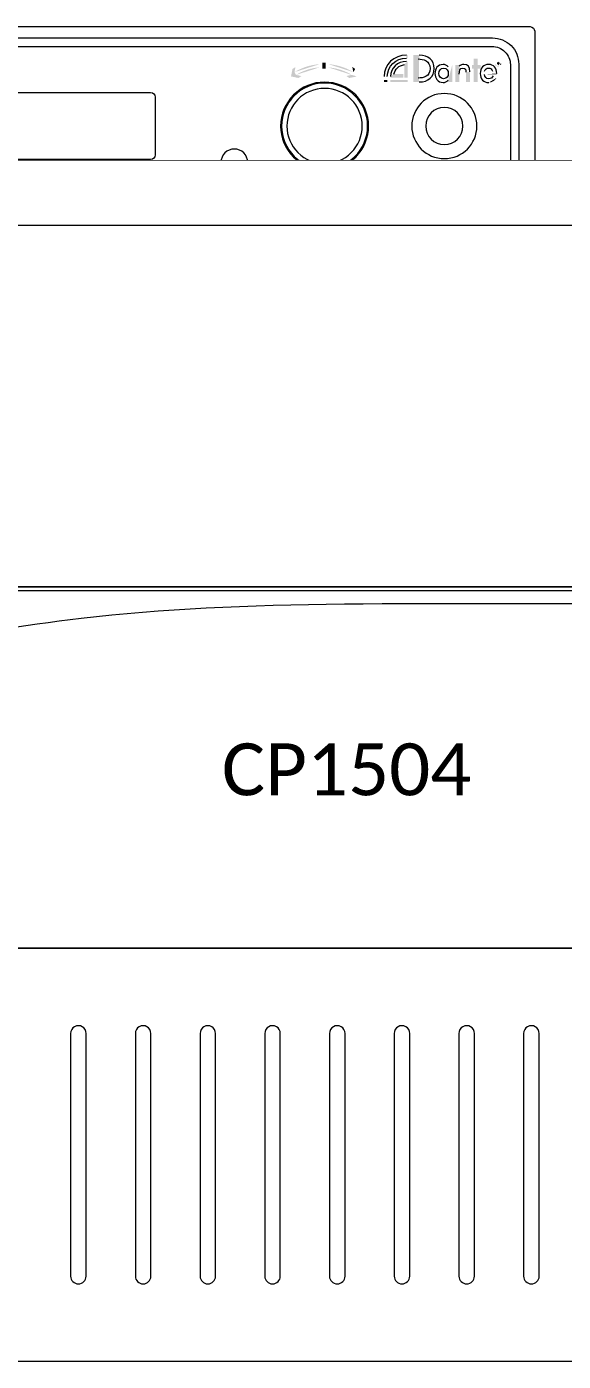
# Model space of a CAD drawing. Header units: millimetres. Extents: x -71336 to -33468, y -26189 to 22712.
# Drawn here: x -34188.4 to -34122.5, y -5815.4 to -5651.2 of the extents above; entities that cross this region are included whole.
import ezdxf
from ezdxf.enums import TextEntityAlignment as Align

# ---------------------------------------------------------------- set-up
doc = ezdxf.new("R2010")
doc.units = ezdxf.units.MM
doc.set_wipeout_variables(frame=1)
doc.layers.add('SC - Equipment', color=7, linetype='Continuous', lineweight=13)
doc.layers.add('SC - Rack Layout - U-guides and centreline', color=5, linetype='Continuous', lineweight=13, plot=False)
doc.styles.add('ARIAL', font='arial.ttf')
doc.styles.add('CALIBRI', font='calibri.ttf')

# ---------------------------------------------------------------- blocks, each defined once
blk = doc.blocks.new('*U199')
at = {"layer": 'SC - Rack Layout - U-guides and centreline', "ltscale": 5}
blk.add_lwpolyline([(-300, 0), (300, 0)], dxfattribs=at)
blk = doc.blocks.new('*U200')
at = {"layer": 'SC - Rack Layout - U-guides and centreline', "color": 0, "linetype": 'ByBlock', "lineweight": -2, "transparency": 16777216}
for p in [(0, 88.9), (0, 44.45), (0, 0)]:
    blk.add_blockref('*U199', p, dxfattribs=at)
blk = doc.blocks.new('*U201')
at = {"layer": 'SC - Equipment'}
for p, q in [((-245.364, 50.8), (244.4623, 50.8)), ((114.3254, 40.3225), (114.3254, 10.4775)), ((116.2304, 10.4775), (116.2304, 40.3225)), ((122.2756, 40.3225), (122.2756, 10.4775)), ((124.1806, 10.4775), (124.1806, 40.3225)), ((130.2258, 40.3225), (130.2258, 10.4775)), ((132.1308, 10.4775), (132.1308, 40.3225)), ((138.176, 40.3225), (138.176, 10.4775)), ((140.081, 10.4775), (140.081, 40.3225)), ((146.1262, 40.3225), (146.1262, 10.4775)), ((148.0312, 10.4775), (148.0312, 40.3225)), ((154.0764, 40.3225), (154.0764, 10.4775)), ((155.9814, 10.4775), (155.9814, 40.3225)), ((162.0266, 40.3225), (162.0266, 10.4775)), ((163.9316, 10.4775), (163.9316, 40.3225)), ((169.9768, 40.3225), (169.9768, 10.4775)), ((171.8818, 10.4775), (171.8818, 40.3225)), ((-276.352, 0), (276.352, 0)), ((109.56379, 0), (115.91379, 0))]:
    blk.add_line(p, q, dxfattribs=at)
for centre, start, end in [((115.2779, 40.3225), 359.999983, 179.999991), ((123.2281, 40.3225), 359.999983, 179.999991), ((131.1783, 40.3225), 359.999983, 179.999991), ((139.1285, 40.3225), 359.999983, 179.999991), ((147.0787, 40.3225), 359.999983, 179.999991), ((155.0289, 40.3225), 359.999983, 179.999991), ((162.9791, 40.3225), 359.999983, 179.999991), ((170.9293, 40.3225), 359.999983, 179.999991), ((115.2779, 10.4775), 179.999991, 359.999983), ((123.2281, 10.4775), 179.999991, 359.999983), ((131.1783, 10.4775), 179.999991, 359.999983), ((139.1285, 10.4775), 179.999991, 359.999983), ((147.0787, 10.4775), 179.999991, 359.999983), ((155.0289, 10.4775), 179.999991, 359.999983), ((162.9791, 10.4775), 179.999991, 359.999983), ((170.9293, 10.4775), 179.999991, 359.999983)]:
    blk.add_arc(centre, 0.9525, start, end, dxfattribs=at)
at = {"ltscale": 5, "style": 'ARIAL', "flags": 1}
blk.add_attdef('UNITS', (470.5, 46), '', height=9.73997, dxfattribs=at)
blk = doc.blocks.new('BLUESTREAM DA44U')
at = {"layer": 'SC - Equipment', "transparency": 33554559}
h = blk.add_hatch(color=256, dxfattribs=at)
h.paths.add_polyline_path([(33.55, 19.43, 0.118009), (30.64, 18.5)], flags=0)
h.paths.add_polyline_path([(30.64, 18.5), (31.3, 18.36), (30.94, 18.12), (30.02, 18.31), (30.21, 19.23), (30.57, 19.47), (30.45, 18.84)], flags=0)
h.paths.add_polyline_path([(33.55, 19.82, 0.118615), (30.45, 18.84)], flags=0)
h = blk.add_hatch(color=256, dxfattribs=at)
h.paths.add_polyline_path([(38.11, 18.31), (37.19, 18.12), (36.82, 18.36), (37.48, 18.5)], flags=0)
h.paths.add_polyline_path([(37.48, 18.5, 0.116605), (34.61, 19.42)], flags=0)
h.paths.add_polyline_path([(34.61, 19.42), (34.61, 19.82)], flags=0)
h.paths.add_polyline_path([(37.68, 18.84, 0.117517), (34.61, 19.82)], flags=0)
h = blk.add_hatch(color=256, dxfattribs=at)
h.paths.add_polyline_path([(41.85, 18.17), (41.85, 18.32)], flags=0)
h.paths.add_polyline_path([(44.2, 20.55), (44.34, 20.55), (44.34, 20.94), (44.2, 20.94)], flags=0)
h.paths.add_polyline_path([(41.46, 18.32), (41.46, 18.17)], flags=0)
h = blk.add_hatch(color=256, dxfattribs=at)
h.paths.add_polyline_path([(42.25, 18.32), (42.25, 18.17), (43.81, 18.17), (43.81, 18.59), (42.66, 18.59)], flags=0)
h.paths.add_polyline_path([(43.95, 19.77), (43.95, 18.59), (43.95, 18.59), (43.95, 18.17), (44.34, 18.17), (44.34, 20.16)], flags=0)
h = blk.add_hatch(color=256, dxfattribs=at)
h.paths.add_polyline_path([(45.57, 20.46), (45.65, 20.46)], flags=0)
h.paths.add_polyline_path([(45.65, 18.11), (45.57, 18.11)], flags=0)
h.paths.add_polyline_path([(45.77, 20.93), (45.05, 20.93), (45.05, 17.63), (45.76, 17.63)], flags=0)
h = blk.add_hatch(color=256, dxfattribs=at)
h.paths.add_polyline_path([(49.33, 19.72), (49.33, 19.49)], flags=0)
h.paths.add_polyline_path([(49.33, 17.85), (49.33, 17.63), (49.83, 17.63), (49.83, 19.72)], flags=0)
h = blk.add_hatch(color=256, dxfattribs=at)
h.paths.add_polyline_path([(50.7, 19.56), (50.7, 19.72), (50.21, 19.72), (50.21, 17.63), (50.7, 17.63), (50.7, 18.6)], flags=0)
h.paths.add_polyline_path([(51.51, 18.82), (51.51, 17.63), (52.01, 17.63), (52.01, 18.87)], flags=0)
for points in [[(52.97, 19.73), (52.97, 20.48), (52.47, 20.48), (52.47, 19.73), (52.27, 19.73), (52.27, 19.26), (52.47, 19.26), (52.47, 17.63), (52.97, 17.63), (52.97, 19.26), (53.34, 19.26), (53.34, 19.73)], [(21.57, 4.34), (21.57, 5.33), (22.29, 5.33), (22.29, 5.21), (21.7, 5.21), (21.7, 4.91), (22.25, 4.91), (22.25, 4.79), (21.7, 4.79), (21.7, 4.46), (22.31, 4.46), (22.31, 4.34)], [(31.84, 4.34), (31.84, 5.33), (32.55, 5.33), (32.55, 5.21), (31.97, 5.21), (31.97, 4.91), (32.51, 4.91), (32.51, 4.79), (31.97, 4.79), (31.97, 4.46), (32.57, 4.46), (32.57, 4.34)], [(32.75, 4.34), (32.75, 5.33), (32.88, 5.33), (33.4, 4.55), (33.4, 5.33), (33.53, 5.33), (33.53, 4.34), (33.39, 4.34), (32.88, 5.12), (32.88, 4.34)], [(34, 4.34), (34, 5.21), (33.67, 5.21), (33.67, 5.33), (34.46, 5.33), (34.46, 5.21), (34.13, 5.21), (34.13, 4.34)], [(34.59, 4.34), (34.59, 5.33), (35.31, 5.33), (35.31, 5.21), (34.72, 5.21), (34.72, 4.91), (35.27, 4.91), (35.27, 4.79), (34.72, 4.79), (34.72, 4.46), (35.33, 4.46), (35.33, 4.34)]]:
    blk.add_hatch(color=256, dxfattribs=at).paths.add_polyline_path(points)
h = blk.add_hatch(color=256, dxfattribs=at)
h.paths.add_polyline_path([(55.5, 19.97, 0.07629), (55.48, 19.98)], flags=0)
h.paths.add_polyline_path([(55.48, 19.98, 0.014144), (55.45, 19.98)], flags=0)
h.paths.add_polyline_path([(55.58, 19.71), (55.51, 19.71), (55.43, 19.84), (55.38, 19.84), (55.38, 19.71), (55.31, 19.71), (55.31, 20.04), (55.47, 20.04)], flags=0)
h.paths.add_polyline_path([(55.52, 20.03, 0.038733), (55.47, 20.04)], flags=0)
h.paths.add_polyline_path([(55.58, 19.99, 0.147109), (55.56, 20.02)], flags=0)
h.paths.add_polyline_path([(55.44, 20.12, 0.101799), (55.34, 20.1)], flags=0)
h.paths.add_polyline_path([(55.34, 20.1, 0.097091), (55.27, 20.05)], flags=0)
h.paths.add_polyline_path([(55.27, 20.05, 0.098298), (55.21, 19.97)], flags=0)
h.paths.add_polyline_path([(55.21, 19.97, 0.10256), (55.2, 19.87)], flags=0)
h.paths.add_polyline_path([(55.2, 19.87, 0.10285), (55.21, 19.77)], flags=0)
h.paths.add_polyline_path([(55.21, 19.77, 0.097855), (55.27, 19.69)], flags=0)
h.paths.add_polyline_path([(55.27, 19.69, 0.096839), (55.34, 19.64)], flags=0)
h.paths.add_polyline_path([(55.34, 19.64, 0.101799), (55.44, 19.62)], flags=0)
h.paths.add_polyline_path([(55.44, 19.62, 0.101799), (55.53, 19.64)], flags=0)
h.paths.add_polyline_path([(55.53, 19.64, 0.098991), (55.61, 19.69)], flags=0)
h.paths.add_polyline_path([(55.61, 19.69, 0.094438), (55.66, 19.77)], flags=0)
h.paths.add_polyline_path([(55.66, 19.77, 0.099305), (55.68, 19.87)], flags=0)
h.paths.add_polyline_path([(55.68, 19.87, 0.09903), (55.66, 19.97)], flags=0)
h.paths.add_polyline_path([(55.66, 19.97, 0.094869), (55.61, 20.05)], flags=0)
h.paths.add_polyline_path([(55.61, 20.05, 0.099236), (55.53, 20.1)], flags=0)
h.paths.add_polyline_path([(55.53, 20.1, 0.101799), (55.44, 20.12)], flags=0)
h.paths.add_polyline_path([(55.32, 19.58, 0.103364), (55.44, 19.56)], flags=0)
h.paths.add_polyline_path([(55.22, 19.65, 0.094948), (55.32, 19.58)], flags=0)
h.paths.add_polyline_path([(55.15, 19.75, 0.102021), (55.22, 19.65)], flags=0)
h.paths.add_polyline_path([(55.13, 19.87, 0.100154), (55.15, 19.75)], flags=0)
h.paths.add_polyline_path([(55.15, 19.99, 0.099206), (55.13, 19.87)], flags=0)
h.paths.add_polyline_path([(55.22, 20.09, 0.100699), (55.15, 19.99)], flags=0)
h.paths.add_polyline_path([(55.32, 20.16, 0.094948), (55.22, 20.09)], flags=0)
h.paths.add_polyline_path([(55.44, 20.18, 0.103364), (55.32, 20.16)], flags=0)
h.paths.add_polyline_path([(55.56, 20.16, 0.103186), (55.44, 20.18)], flags=0)
h.paths.add_polyline_path([(55.66, 20.09, 0.096311), (55.56, 20.16)], flags=0)
h.paths.add_polyline_path([(55.73, 19.99, 0.100699), (55.66, 20.09)], flags=0)
h.paths.add_polyline_path([(55.75, 19.87, 0.102027), (55.73, 19.99)], flags=0)
h.paths.add_polyline_path([(55.66, 19.65, 0.102021), (55.73, 19.75)], flags=0)
h.paths.add_polyline_path([(55.56, 19.58, 0.096311), (55.66, 19.65)], flags=0)
h.paths.add_polyline_path([(55.44, 19.56, 0.103186), (55.56, 19.58)], flags=0)
h = blk.add_hatch(color=256, dxfattribs=at)
h.paths.add_polyline_path([(54.89, 18.42), (54.86, 18.37)], flags=0)
h.paths.add_polyline_path([(53.78, 18.56), (55.29, 18.56), (55.29, 18.67)], flags=0)
h.paths.add_polyline_path([(54.31, 17.56, 0.279393), (55.28, 18.14)], flags=0)
h.paths.add_polyline_path([(55.28, 18.14), (55.31, 18.18)], flags=0)
h = blk.add_hatch(color=256, dxfattribs=at)
h.paths.add_polyline_path([(-1.45, 4.68), (-1.32, 4.65)], flags=0)
h.paths.add_polyline_path([(-2.19, 4.83, 0.101367), (-2.14, 4.57)], flags=0)
h.paths.add_polyline_path([(-1.73, 5.34, 0.127756), (-1.97, 5.28)], flags=0)
h.paths.add_polyline_path([(-1.34, 5.05), (-1.47, 5.02)], flags=0)
h.paths.add_polyline_path([(-1.92, 5.17, 0.161068), (-2.03, 5.02)], flags=0)
h.paths.add_polyline_path([(-2.03, 5.02, 0.082363), (-2.06, 4.83)], flags=0)
h.paths.add_polyline_path([(-1.91, 4.47, 0.139835), (-1.74, 4.43)], flags=0)
h = blk.add_hatch(color=256, dxfattribs=at)
h.paths.add_polyline_path([(-0.41, 4.33), (-0.41, 5.05), (-0.3, 5.05), (-0.3, 4.95)], flags=0)
h.paths.add_polyline_path([(0.17, 4.77), (0.17, 4.33), (0.05, 4.33), (0.05, 4.77)], flags=0)
h.paths.add_polyline_path([(-0.29, 4.72), (-0.29, 4.33)], flags=0)
h = blk.add_hatch(color=256, dxfattribs=at)
h.paths.add_polyline_path([(0.56, 4.33), (0.29, 5.05), (0.41, 5.05), (0.57, 4.62)], flags=0)
h.paths.add_polyline_path([(0.61, 4.48, 0.019514), (0.57, 4.62)], flags=0)
h.paths.add_polyline_path([(0.66, 4.61, 0.015284), (0.61, 4.48)], flags=0)
h.paths.add_polyline_path([(0.66, 4.61), (0.82, 5.05), (0.94, 5.05), (0.67, 4.33)], flags=0)
h = blk.add_hatch(color=256, dxfattribs=at)
h.paths.add_polyline_path([(1.81, 4.33), (1.81, 5.05), (1.92, 5.05), (1.92, 4.94)], flags=0)
h.paths.add_polyline_path([(2.08, 5.06, 0.157354), (2, 5.04)], flags=0)
h.paths.add_polyline_path([(2.2, 5.03), (2.16, 4.91)], flags=0)
h.paths.add_polyline_path([(2.07, 4.94, 0.164294), (2, 4.92)], flags=0)
h.paths.add_polyline_path([(1.96, 4.85, 0.076422), (1.94, 4.71)], flags=0)
h.paths.add_polyline_path([(1.94, 4.71), (1.94, 4.33)], flags=0)
h = blk.add_hatch(color=256, dxfattribs=at)
h.paths.add_polyline_path([(2.54, 4.44), (2.56, 4.33)], flags=0)
h.paths.add_polyline_path([(2.47, 4.32, 0.052115), (2.56, 4.33)], flags=0)
h.paths.add_polyline_path([(2.3, 4.54), (2.3, 4.95), (2.21, 4.95), (2.21, 5.05), (2.3, 5.05), (2.3, 5.23), (2.42, 5.3), (2.42, 5.05), (2.54, 5.05), (2.54, 4.95), (2.42, 4.95), (2.42, 4.54)], flags=0)
h = blk.add_hatch(color=256, dxfattribs=at)
h.paths.add_polyline_path([(3.42, 4.33), (3.42, 5.05), (3.53, 5.05), (3.53, 4.94)], flags=0)
h.paths.add_polyline_path([(3.69, 5.06, 0.157354), (3.61, 5.04)], flags=0)
h.paths.add_polyline_path([(3.81, 5.03), (3.77, 4.91)], flags=0)
h.paths.add_polyline_path([(3.68, 4.94, 0.164294), (3.61, 4.92)], flags=0)
h.paths.add_polyline_path([(3.57, 4.85, 0.076422), (3.54, 4.71)], flags=0)
h.paths.add_polyline_path([(3.54, 4.71), (3.54, 4.33)], flags=0)
h = blk.add_hatch(color=256, dxfattribs=at)
h.paths.add_polyline_path([(22.45, 4.66), (22.57, 4.67)], flags=0)
h.paths.add_polyline_path([(22.48, 5.07, 0.144618), (22.52, 4.95)], flags=0)
h.paths.add_polyline_path([(22.83, 5.34, 0.097646), (22.65, 5.31)], flags=0)
h.paths.add_polyline_path([(23.2, 5.05, 0.139065), (23.15, 5.2)], flags=0)
h.paths.add_polyline_path([(23.2, 5.05), (23.08, 5.04)], flags=0)
h = blk.add_hatch(color=256, dxfattribs=at)
h.paths.add_polyline_path([(24.12, 4.69), (24.25, 4.65)], flags=0)
h.paths.add_polyline_path([(23.37, 4.84, 0.100922), (23.43, 4.58)], flags=0)
h.paths.add_polyline_path([(23.6, 5.28, 0.155092), (23.43, 5.11)], flags=0)
h.paths.add_polyline_path([(23.84, 5.34, 0.127789), (23.6, 5.28)], flags=0)
h.paths.add_polyline_path([(24.23, 5.06), (24.1, 5.03)], flags=0)
h.paths.add_polyline_path([(23.65, 5.18, 0.161068), (23.54, 5.03)], flags=0)
h.paths.add_polyline_path([(23.54, 5.03, 0.080401), (23.51, 4.84)], flags=0)
h.paths.add_polyline_path([(23.66, 4.48, 0.139945), (23.83, 4.44)], flags=0)
h = blk.add_hatch(color=256, dxfattribs=at)
h.paths.add_polyline_path([(35.51, 4.34), (35.51, 5.33), (35.95, 5.33)], flags=0)
h.paths.add_polyline_path([(36.3, 5.06, 0.140751), (36.26, 5.21)], flags=0)
h.paths.add_polyline_path([(36.21, 4.61, 0.063639), (36.1, 4.74)], flags=0)
h.paths.add_polyline_path([(36.21, 4.61), (36.38, 4.34), (36.22, 4.34), (36.09, 4.55)], flags=0)
h.paths.add_polyline_path([(35.93, 4.75, 0.073442), (35.87, 4.77)], flags=0)
h.paths.add_polyline_path([(35.64, 4.89), (35.92, 4.89)], flags=0)
h.paths.add_polyline_path([(35.96, 5.22), (35.64, 5.22)], flags=0)
h = blk.add_hatch(color=256, dxfattribs=at)
h.paths.add_polyline_path([(48.27, 4.9, 0.413391), (48.86, 4.31)], flags=0)
h.paths.add_polyline_path([(48.44, 5.32, 0.200147), (48.27, 4.9)], flags=0)
h.paths.add_polyline_path([(48.56, 5.32, 0.420502), (48.44, 5.32)], flags=0)
h.paths.add_polyline_path([(48.56, 5.2, 0.41597), (48.56, 5.32)], flags=0)
h.paths.add_polyline_path([(48.56, 5.2, 0.200313), (48.43, 4.9)], flags=0)
h.paths.add_polyline_path([(48.43, 4.9, 0.413603), (48.86, 4.47)], flags=0)
h.paths.add_polyline_path([(48.86, 4.47, 0.413603), (49.29, 4.9)], flags=0)
h.paths.add_polyline_path([(49.29, 4.9, 0.200313), (49.16, 5.2)], flags=0)
h.paths.add_polyline_path([(49.28, 5.32, 0.420502), (49.16, 5.32)], flags=0)
h.paths.add_polyline_path([(49.45, 4.9, 0.200147), (49.28, 5.32)], flags=0)
h.paths.add_polyline_path([(48.86, 4.31, 0.413698), (49.45, 4.9)], flags=0)
h = blk.add_hatch(color=256, dxfattribs=at)
h.paths.add_polyline_path([(48.78, 4.92, 0.412722), (48.86, 4.83)], flags=0)
h.paths.add_polyline_path([(48.78, 4.92), (48.78, 5.58)], flags=0)
h.paths.add_polyline_path([(48.86, 5.67, 0.412722), (48.78, 5.58)], flags=0)
h.paths.add_polyline_path([(48.94, 5.58, 0.413943), (48.86, 5.67)], flags=0)
h.paths.add_polyline_path([(48.94, 5.58), (48.94, 4.92)], flags=0)
h.paths.add_polyline_path([(48.86, 4.83, 0.413943), (48.94, 4.92)], flags=0)
h = blk.add_hatch(color=256, dxfattribs=at)
h.paths.add_polyline_path([(-0.71, 4.36, 0.150031), (-0.59, 4.48)], flags=0)
h.paths.add_polyline_path([(-0.88, 4.32, 0.128085), (-0.71, 4.36)], flags=0)
at = {"layer": 'SC - Equipment'}
for points in [[(59.96, 0.56, -0.413199), (59.4, 0), (-59.4, 0, -0.413197), (-59.96, 0.56), (-59.96, 23.87, -0.413196), (-59.4, 24.43), (59.4, 24.43, -0.413198), (59.96, 23.87)], [(-54.77, 1.39, -0.198277), (-57.06, 2.33, -0.199277), (-58, 4.61), (-58, 19.82, -0.199527), (-57.06, 22.1, -0.197895), (-54.77, 23.04), (54.77, 23.04, -0.198278), (57.06, 22.1, -0.199336), (58, 19.82), (58, 4.61, -0.199408), (57.06, 2.33, -0.19786), (54.77, 1.39)], [(56.31, 21.35, -0.201012), (56.97, 19.76), (56.97, 4.66, -0.200824), (56.31, 3.08, -0.19977), (54.71, 2.42), (-54.71, 2.42), (-54.72, 2.42, -0.199543), (-56.31, 3.08, -0.201149), (-56.97, 4.66), (-56.97, 19.76, -0.201041), (-56.31, 21.35, -0.199576), (-54.71, 22.01), (54.71, 22.01), (54.72, 22.01, -0.199513)], [(34.15, 17.61, 0.414221), (28.75, 12.21, 0.414221), (34.15, 6.81, 0.414239), (39.55, 12.21, 0.414239)], [(34.15, 17.49, 0.414226), (28.87, 12.21, 0.414226), (34.15, 6.93, 0.41421), (39.43, 12.21, 0.41421)], [(34.15, 16.84, 0.414209), (29.52, 12.21, 0.414249), (34.15, 7.58, 0.414231), (38.78, 12.21, 0.414192)], [(48.86, 16.21, 0.414205), (44.86, 12.21, 0.414205), (48.86, 8.21, 0.414205), (52.86, 12.21, 0.414205)], [(48.86, 14.49, 0.414171), (46.58, 12.21, 0.414171), (48.86, 9.93, 0.414127), (51.14, 12.21, 0.414127)], [(21.43, 7.75, 0.414217), (23.06, 6.11, 0.414217), (24.69, 7.75, 0.414217), (23.06, 9.38, 0.414217)]]:
    blk.add_lwpolyline(points, format="xyb", close=True, dxfattribs=at)
blk.add_lwpolyline([(13.35, 15.78), (13.35, 8.65, -0.413596), (12.77, 8.08), (-21.71, 8.08, -0.413459), (-22.29, 8.65), (-22.29, 15.78)], format="xyb", dxfattribs=at)
blk.add_lwpolyline([(-21.71, 16.35), (12.77, 16.35)], dxfattribs=at)
for points in [[(44.2, 20.94), (42.69, 20.94), (41.46, 19.76), (41.46, 18.32)], [(41.85, 18.32), (41.85, 19.55), (42.91, 20.55), (44.2, 20.55)], [(44.2, 20.16), (43.12, 20.16), (42.25, 19.33), (42.25, 18.32)], [(42.66, 18.59), (42.78, 19.2), (43.3, 19.67), (43.95, 19.77)], [(45.65, 20.46), (46.31, 20.46), (47.1, 20.25), (47.1, 19.28)], [(47.62, 19.3), (47.62, 20.29), (46.89, 20.93), (45.77, 20.93)], [(48.7, 19.78), (48.05, 19.78), (47.7, 19.22), (47.7, 18.69)], [(49.33, 19.49), (49.16, 19.68), (48.94, 19.78), (48.7, 19.78)], [(51.25, 19.78), (51.04, 19.78), (50.84, 19.7), (50.7, 19.56)], [(52.01, 18.87), (52.01, 19.48), (51.76, 19.78), (51.25, 19.78)], [(54.3, 19.78), (53.67, 19.78), (53.28, 19.35), (53.28, 18.66)], [(55.29, 18.67), (55.29, 19.36), (54.91, 19.78), (54.3, 19.78)], [(55.47, 19.9), (55.49, 19.9), (55.5, 19.9), (55.51, 19.91)], [(55.52, 19.96), (55.52, 19.97), (55.51, 19.97), (55.5, 19.97)], [(55.51, 19.91), (55.52, 19.91), (55.53, 19.92), (55.53, 19.94)], [(55.59, 19.94), (55.59, 19.88), (55.56, 19.84), (55.51, 19.84)], [(55.52, 20.03), (55.53, 20.03), (55.55, 20.02), (55.56, 20.02)], [(55.53, 19.94), (55.53, 19.95), (55.53, 19.96), (55.52, 19.96)], [(55.58, 19.99), (55.59, 19.97), (55.59, 19.96), (55.59, 19.94)], [(55.75, 19.87), (55.75, 19.83), (55.74, 19.79), (55.73, 19.75)], [(47.1, 19.28), (47.1, 18.31), (46.31, 18.11), (45.65, 18.11)], [(45.76, 17.63), (46.9, 17.63), (47.62, 18.27), (47.62, 19.3)], [(47.7, 18.69), (47.7, 18.13), (48.05, 17.56), (48.71, 17.56)], [(48.2, 18.68), (48.2, 19), (48.39, 19.33), (48.77, 19.33)], [(48.77, 18.02), (48.39, 18.02), (48.2, 18.35), (48.2, 18.68)], [(48.77, 19.33), (49.17, 19.33), (49.35, 19), (49.35, 18.68)], [(49.35, 18.68), (49.35, 18.35), (49.17, 18.02), (48.77, 18.02)], [(50.7, 18.6), (50.7, 19.03), (50.73, 19.33), (51.14, 19.33)], [(51.14, 19.33), (51.46, 19.33), (51.51, 19.17), (51.51, 18.82)], [(53.28, 18.66), (53.28, 18.02), (53.7, 17.56), (54.31, 17.56)], [(54.32, 18.02), (53.99, 18.02), (53.81, 18.29), (53.78, 18.56)], [(53.81, 18.96), (53.88, 19.19), (54.07, 19.34), (54.3, 19.34)], [(54.3, 19.34), (54.54, 19.34), (54.72, 19.2), (54.78, 18.96)], [(54.86, 18.37), (54.72, 18.15), (54.59, 18.02), (54.32, 18.02)], [(48.71, 17.56), (48.94, 17.56), (49.17, 17.66), (49.33, 17.85)], [(12.77, 16.35), (13.09, 16.35), (13.35, 16.1), (13.35, 15.78)], [(-2.19, 4.83), (-2.19, 4.94), (-2.17, 5.03), (-2.13, 5.1)], [(-2.13, 5.1), (-2.09, 5.18), (-2.04, 5.24), (-1.97, 5.28)], [(-1.73, 5.23), (-1.8, 5.23), (-1.87, 5.21), (-1.92, 5.17)], [(-1.73, 5.34), (-1.63, 5.34), (-1.54, 5.31), (-1.48, 5.26)], [(-1.56, 5.18), (-1.61, 5.21), (-1.66, 5.23), (-1.73, 5.23)], [(-1.47, 5.02), (-1.49, 5.09), (-1.52, 5.14), (-1.56, 5.18)], [(-1.48, 5.26), (-1.41, 5.21), (-1.36, 5.14), (-1.34, 5.05)], [(-1.22, 4.69), (-1.22, 4.82), (-1.18, 4.92), (-1.11, 4.98)], [(-1.11, 4.98), (-1.05, 5.04), (-0.97, 5.06), (-0.88, 5.06)], [(-0.88, 4.96), (-0.94, 4.96), (-1, 4.94), (-1.04, 4.9)], [(-0.88, 5.06), (-0.79, 5.06), (-0.71, 5.03), (-0.64, 4.97)], [(-0.73, 4.9), (-0.77, 4.94), (-0.82, 4.96), (-0.88, 4.96)], [(-0.64, 4.97), (-0.58, 4.9), (-0.55, 4.81), (-0.55, 4.7)], [(-0.3, 4.95), (-0.25, 5.02), (-0.17, 5.06), (-0.07, 5.06)], [(-0.1, 4.96), (-0.15, 4.96), (-0.19, 4.94), (-0.23, 4.91)], [(-0.01, 4.94), (-0.04, 4.95), (-0.06, 4.96), (-0.1, 4.96)], [(-0.07, 5.06), (-0.03, 5.06), (0.01, 5.06), (0.05, 5.04)], [(0.04, 4.88), (0.03, 4.9), (0.01, 4.92), (-0.01, 4.94)], [(0.05, 5.04), (0.08, 5.03), (0.11, 5), (0.13, 4.98)], [(0.13, 4.98), (0.15, 4.95), (0.16, 4.92), (0.17, 4.89)], [(1.01, 4.68), (1.01, 4.8), (1.04, 4.9), (1.1, 4.96)], [(1.1, 4.96), (1.16, 5.03), (1.24, 5.06), (1.34, 5.06)], [(1.34, 4.96), (1.29, 4.96), (1.24, 4.95), (1.2, 4.91)], [(1.34, 5.06), (1.44, 5.06), (1.52, 5.03), (1.58, 4.97)], [(1.49, 4.89), (1.46, 4.94), (1.41, 4.96), (1.34, 4.96)], [(1.58, 4.97), (1.64, 4.9), (1.67, 4.81), (1.67, 4.69)], [(1.92, 4.94), (1.95, 4.99), (1.98, 5.02), (2, 5.04)], [(2.16, 4.91), (2.13, 4.93), (2.1, 4.94), (2.07, 4.94)], [(2.08, 5.06), (2.12, 5.06), (2.16, 5.05), (2.2, 5.03)], [(2.62, 4.68), (2.62, 4.8), (2.65, 4.9), (2.71, 4.96)], [(2.71, 4.96), (2.77, 5.03), (2.85, 5.06), (2.95, 5.06)], [(2.95, 4.96), (2.9, 4.96), (2.85, 4.95), (2.81, 4.91)], [(2.95, 5.06), (3.05, 5.06), (3.13, 5.03), (3.19, 4.97)], [(3.1, 4.89), (3.06, 4.94), (3.01, 4.96), (2.95, 4.96)], [(3.19, 4.97), (3.25, 4.9), (3.28, 4.81), (3.28, 4.69)], [(3.53, 4.94), (3.56, 4.99), (3.59, 5.02), (3.61, 5.04)], [(3.77, 4.91), (3.74, 4.93), (3.71, 4.94), (3.68, 4.94)], [(3.69, 5.06), (3.73, 5.06), (3.77, 5.05), (3.81, 5.03)], [(22.48, 5.07), (22.48, 5.12), (22.5, 5.17), (22.53, 5.21)], [(22.62, 4.86), (22.58, 4.88), (22.54, 4.91), (22.52, 4.95)], [(22.53, 5.21), (22.56, 5.25), (22.6, 5.29), (22.65, 5.31)], [(22.66, 5.19), (22.63, 5.16), (22.61, 5.12), (22.61, 5.08)], [(22.61, 5.08), (22.61, 5.05), (22.62, 5.02), (22.65, 4.99)], [(22.65, 4.99), (22.67, 4.97), (22.74, 4.95), (22.85, 4.92)], [(22.84, 5.23), (22.76, 5.23), (22.7, 5.21), (22.66, 5.19)], [(22.83, 5.34), (22.9, 5.34), (22.97, 5.33), (23.03, 5.31)], [(23.01, 5.18), (22.97, 5.21), (22.91, 5.23), (22.84, 5.23)], [(23.08, 5.04), (23.07, 5.1), (23.05, 5.15), (23.01, 5.18)], [(23.03, 5.31), (23.08, 5.29), (23.12, 5.25), (23.15, 5.2)], [(23.37, 4.84), (23.37, 4.94), (23.39, 5.03), (23.43, 5.11)], [(23.84, 5.23), (23.76, 5.23), (23.7, 5.21), (23.65, 5.18)], [(23.84, 5.34), (23.94, 5.34), (24.02, 5.32), (24.09, 5.27)], [(24, 5.18), (23.96, 5.22), (23.9, 5.23), (23.84, 5.23)], [(24.1, 5.03), (24.08, 5.1), (24.04, 5.15), (24, 5.18)], [(24.09, 5.27), (24.16, 5.22), (24.2, 5.15), (24.23, 5.06)], [(35.95, 5.33), (36.04, 5.33), (36.1, 5.32), (36.15, 5.3)], [(36.12, 5.17), (36.08, 5.2), (36.03, 5.22), (35.96, 5.22)], [(36.06, 4.91), (36.1, 4.92), (36.12, 4.94), (36.14, 4.97)], [(36.17, 5.06), (36.17, 5.11), (36.15, 5.14), (36.12, 5.17)], [(36.14, 4.97), (36.16, 5), (36.17, 5.03), (36.17, 5.06)], [(36.15, 5.3), (36.2, 5.28), (36.23, 5.25), (36.26, 5.21)], [(36.3, 5.06), (36.3, 4.99), (36.28, 4.93), (36.23, 4.88)], [(49.16, 5.2), (49.13, 5.23), (49.13, 5.29), (49.16, 5.32)], [(-1.99, 4.38), (-2.05, 4.42), (-2.11, 4.49), (-2.14, 4.57)], [(-2.06, 4.83), (-2.06, 4.75), (-2.05, 4.68), (-2.02, 4.61)], [(-2.02, 4.61), (-2, 4.55), (-1.96, 4.51), (-1.91, 4.47)], [(-1.73, 4.32), (-1.83, 4.32), (-1.92, 4.34), (-1.99, 4.38)], [(-1.74, 4.43), (-1.67, 4.43), (-1.6, 4.45), (-1.55, 4.49)], [(-1.47, 4.4), (-1.54, 4.34), (-1.63, 4.32), (-1.73, 4.32)], [(-1.55, 4.49), (-1.5, 4.53), (-1.47, 4.6), (-1.45, 4.68)], [(-1.32, 4.65), (-1.35, 4.54), (-1.4, 4.46), (-1.47, 4.4)], [(-1.13, 4.41), (-1.19, 4.48), (-1.22, 4.57), (-1.22, 4.69)], [(-0.88, 4.32), (-0.98, 4.32), (-1.06, 4.35), (-1.13, 4.41)], [(-1.04, 4.9), (-1.07, 4.85), (-1.09, 4.78), (-1.09, 4.69)], [(-1.09, 4.69), (-1.09, 4.6), (-1.07, 4.53), (-1.04, 4.48)], [(-1.04, 4.48), (-1, 4.44), (-0.94, 4.42), (-0.88, 4.42)], [(-0.88, 4.42), (-0.82, 4.42), (-0.77, 4.44), (-0.73, 4.48)], [(-0.67, 4.69), (-0.67, 4.78), (-0.69, 4.85), (-0.73, 4.9)], [(-0.73, 4.48), (-0.69, 4.53), (-0.67, 4.6), (-0.67, 4.69)], [(-0.55, 4.7), (-0.55, 4.61), (-0.56, 4.54), (-0.59, 4.48)], [(-0.23, 4.91), (-0.27, 4.88), (-0.29, 4.81), (-0.29, 4.72)], [(0.05, 4.77), (0.05, 4.82), (0.05, 4.85), (0.04, 4.88)], [(0.17, 4.89), (0.17, 4.87), (0.17, 4.83), (0.17, 4.77)], [(1.1, 4.41), (1.04, 4.48), (1.01, 4.57), (1.01, 4.68)], [(1.35, 4.32), (1.24, 4.32), (1.16, 4.35), (1.1, 4.41)], [(1.13, 4.66), (1.14, 4.58), (1.16, 4.52), (1.2, 4.48)], [(1.2, 4.91), (1.17, 4.87), (1.14, 4.82), (1.14, 4.76)], [(1.2, 4.48), (1.24, 4.44), (1.29, 4.42), (1.35, 4.42)], [(1.35, 4.42), (1.39, 4.42), (1.43, 4.43), (1.46, 4.45)], [(1.55, 4.38), (1.5, 4.34), (1.43, 4.32), (1.35, 4.32)], [(1.46, 4.45), (1.5, 4.47), (1.52, 4.51), (1.54, 4.56)], [(1.54, 4.76), (1.53, 4.82), (1.52, 4.86), (1.49, 4.89)], [(1.66, 4.55), (1.64, 4.47), (1.61, 4.42), (1.55, 4.38)], [(2, 4.92), (1.98, 4.9), (1.97, 4.88), (1.96, 4.85)], [(2.31, 4.4), (2.3, 4.42), (2.3, 4.47), (2.3, 4.54)], [(2.36, 4.34), (2.34, 4.36), (2.32, 4.38), (2.31, 4.4)], [(2.47, 4.32), (2.42, 4.32), (2.39, 4.33), (2.36, 4.34)], [(2.42, 4.54), (2.42, 4.5), (2.42, 4.48), (2.42, 4.47)], [(2.42, 4.47), (2.43, 4.46), (2.44, 4.45), (2.45, 4.45)], [(2.45, 4.45), (2.45, 4.44), (2.47, 4.44), (2.49, 4.44)], [(2.49, 4.44), (2.5, 4.44), (2.52, 4.44), (2.54, 4.44)], [(2.71, 4.41), (2.65, 4.48), (2.62, 4.57), (2.62, 4.68)], [(2.96, 4.32), (2.85, 4.32), (2.77, 4.35), (2.71, 4.41)], [(2.74, 4.66), (2.75, 4.58), (2.77, 4.52), (2.81, 4.48)], [(2.81, 4.91), (2.77, 4.87), (2.75, 4.82), (2.75, 4.76)], [(2.81, 4.48), (2.85, 4.44), (2.9, 4.42), (2.96, 4.42)], [(2.96, 4.42), (3, 4.42), (3.04, 4.43), (3.07, 4.45)], [(3.16, 4.38), (3.11, 4.34), (3.04, 4.32), (2.96, 4.32)], [(3.07, 4.45), (3.1, 4.47), (3.13, 4.51), (3.15, 4.56)], [(3.15, 4.76), (3.14, 4.82), (3.13, 4.86), (3.1, 4.89)], [(3.27, 4.55), (3.25, 4.47), (3.22, 4.42), (3.16, 4.38)], [(3.61, 4.92), (3.59, 4.9), (3.57, 4.88), (3.57, 4.85)], [(22.5, 4.48), (22.47, 4.53), (22.45, 4.59), (22.45, 4.66)], [(22.64, 4.36), (22.58, 4.39), (22.53, 4.43), (22.5, 4.48)], [(22.57, 4.67), (22.58, 4.62), (22.59, 4.58), (22.61, 4.55)], [(22.61, 4.55), (22.63, 4.51), (22.67, 4.49), (22.71, 4.47)], [(22.81, 4.8), (22.72, 4.82), (22.66, 4.84), (22.62, 4.86)], [(22.87, 4.32), (22.78, 4.32), (22.7, 4.34), (22.64, 4.36)], [(22.71, 4.47), (22.75, 4.45), (22.81, 4.44), (22.86, 4.44)], [(22.99, 4.75), (22.96, 4.76), (22.91, 4.77), (22.81, 4.8)], [(22.85, 4.92), (22.95, 4.9), (23.02, 4.88), (23.06, 4.86)], [(22.86, 4.44), (22.91, 4.44), (22.96, 4.45), (22.99, 4.46)], [(23.06, 4.36), (23, 4.34), (22.94, 4.32), (22.87, 4.32)], [(23.08, 4.69), (23.06, 4.71), (23.03, 4.73), (22.99, 4.75)], [(22.99, 4.46), (23.03, 4.48), (23.06, 4.5), (23.08, 4.52)], [(23.06, 4.86), (23.12, 4.83), (23.16, 4.8), (23.19, 4.76)], [(23.19, 4.47), (23.16, 4.42), (23.11, 4.39), (23.06, 4.36)], [(23.11, 4.61), (23.11, 4.64), (23.1, 4.67), (23.08, 4.69)], [(23.08, 4.52), (23.1, 4.55), (23.11, 4.58), (23.11, 4.61)], [(23.19, 4.76), (23.22, 4.72), (23.23, 4.67), (23.23, 4.62)], [(23.23, 4.62), (23.23, 4.57), (23.22, 4.52), (23.19, 4.47)], [(23.58, 4.39), (23.51, 4.43), (23.46, 4.49), (23.43, 4.58)], [(23.51, 4.84), (23.51, 4.76), (23.52, 4.68), (23.54, 4.62)], [(23.54, 4.62), (23.57, 4.56), (23.61, 4.51), (23.66, 4.48)], [(23.84, 4.32), (23.73, 4.32), (23.64, 4.35), (23.58, 4.39)], [(23.83, 4.44), (23.9, 4.44), (23.96, 4.46), (24.01, 4.5)], [(24.1, 4.41), (24.03, 4.35), (23.94, 4.32), (23.84, 4.32)], [(24.01, 4.5), (24.06, 4.54), (24.1, 4.6), (24.12, 4.69)], [(24.25, 4.65), (24.22, 4.55), (24.17, 4.46), (24.1, 4.41)], [(35.87, 4.77), (35.85, 4.78), (35.83, 4.78), (35.79, 4.78)], [(35.92, 4.89), (35.98, 4.89), (36.03, 4.9), (36.06, 4.91)], [(35.99, 4.68), (35.97, 4.71), (35.95, 4.74), (35.93, 4.75)], [(36.09, 4.55), (36.05, 4.61), (36.02, 4.65), (35.99, 4.68)], [(36.23, 4.88), (36.19, 4.83), (36.12, 4.8), (36.02, 4.79)], [(36.02, 4.79), (36.06, 4.77), (36.08, 4.76), (36.1, 4.74)]]:
    blk.add_open_spline(points, degree=3, dxfattribs=at)
at = {"layer": 'SC - Equipment', "transparency": 33554559}
for points in [[(33.88, 19.28), (34.28, 19.28), (33.88, 19.99), (34.28, 19.99)], [(55.45, 19.98), (55.38, 19.98), (55.38, 19.9)], [(37.68, 18.84), (37.55, 19.47), (37.92, 19.23)], [(41.46, 17.63), (41.86, 17.63), (41.46, 17.87), (41.86, 17.87)], [(42.24, 17.63), (44.34, 17.63), (42.24, 17.87), (44.34, 17.87)], [(35.79, 4.78), (35.64, 4.78), (35.64, 4.34)]]:
    blk.add_solid(points, dxfattribs=at)
blk = doc.blocks.new('APEX CP1504')
at = {"layer": 'SC - Equipment', "ltscale": 5}
blk.add_lwpolyline([(216.5, 44), (216.5, 0), (-216.5, 0), (-216.5, 44)], close=True, dxfattribs=at)
blk.add_open_spline([(-216.5, 27.21), (-200.5, 31.26), (-168.41, 39.39), (-114.03, 42.94), (-64.79, 38.48), (-15.9, 34.97), (30.68, 31.53), (88.28, 36.02), (127.89, 43.19), (164.18, 42.09), (212.21, 42.58), (216.5, 40.97)], degree=3, knots=[0, 0, 0, 0, 49.424275, 99.142, 162.617664, 197.246115, 247.718261, 301.340893, 329.127223, 404.739476, 427.649153, 427.649153, 427.649153, 427.649153], dxfattribs=at)
at = {"ltscale": 5, "style": 'CALIBRI'}
blk.add_text('CP1504', height=6.392, dxfattribs=at).set_placement((148.68, 22), align=Align.MIDDLE_CENTER)
blk = doc.blocks.new('1U RACK SHELF - RACK LAYOUT')
at = {"layer": 'SC - Equipment', "flags": 128}
for points in [[(221.58, 7.95), (-221.52, 7.95)], [(222.42, 0), (-222.36, 0)]]:
    blk.add_lwpolyline(points, dxfattribs=at)
blk.add_wipeout([(-222.36, 0), (-222.36, 2.42), (-222.28, 2.43), (-222.18, 2.45), (-222.07, 2.47), (-221.97, 2.51), (-221.89, 2.54), (-221.82, 2.58), (-221.77, 2.61), (-221.71, 2.66), (-221.68, 2.68), (-221.64, 2.73), (-221.62, 2.75), (-221.61, 2.77), (-221.58, 2.84), (-221.56, 2.91), (-221.54, 2.99), (-221.53, 3.07), (-221.52, 3.15), (-221.52, 3.32), (-221.52, 7.95), (221.58, 7.95), (221.58, 3.16), (221.59, 3.08), (221.59, 3.03), (221.6, 2.98), (221.61, 2.93), (221.63, 2.87), (221.64, 2.84), (221.65, 2.81), (221.66, 2.79), (221.67, 2.77), (221.73, 2.7), (221.77, 2.67), (221.82, 2.62), (221.89, 2.58), (221.98, 2.54), (222.06, 2.5), (222.15, 2.47), (222.28, 2.44), (222.38, 2.43), (222.42, 2.42), (222.42, 0)])
blk = doc.blocks.new('1U BLANK PANEL - RACK LAYOUT')
blk.add_wipeout([(-241.3, 44.45), (241.3, 44.45), (241.3, 0), (-241.3, 0)])
at = {"layer": 'SC - Equipment'}
for p, q in [((-241.3, 44.45), (241.3, 44.45)), ((241.3, 0), (-241.3, 0))]:
    blk.add_line(p, q, dxfattribs=at)
blk = doc.blocks.new('*U281')
blk.add_blockref('1U BLANK PANEL - RACK LAYOUT', (0, -44.45))

msp = doc.modelspace()

# ---------------------------------------------------------------- block references
for name, p in [('BLUESTREAM DA44U', (-34185.932, -5675.669)), ('APEX CP1504', (-34297.756, -5764.572))]:
    msp.add_blockref(name, p)
at = {"layer": 'SC - Equipment'}
msp.add_blockref('*U201', (-34297.305, -5815.372), dxfattribs=at)
at = {"layer": 'SC - Rack Layout - U-guides and centreline'}
msp.add_blockref('*U200', (-34297.756, -5764.572), dxfattribs=at)

# ---------------------------------------------------------------- next in the draw order: block references
msp.add_blockref('1U RACK SHELF - RACK LAYOUT', (-34297.756, -5675.67))

# ---------------------------------------------------------------- next in the draw order: block references
at = {"layer": 'SC - Equipment'}
msp.add_blockref('*U281', (-34297.725, -5675.67), dxfattribs=at)

doc.saveas('drawing.dxf')
